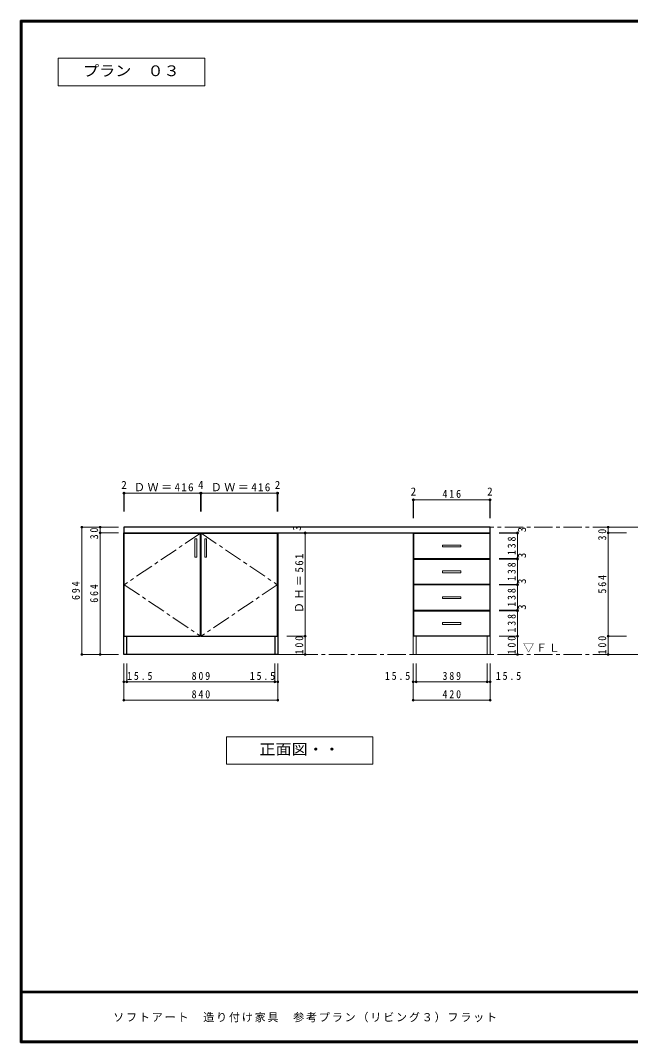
# Model space of a CAD drawing. Units: millimetres at full size, sheet at 1:20. Extents: x -4000 to 3800, y -2865 to 2783.
# Drawn here: x -4000 to -668, y -2797 to 2783 of the extents above; entities that cross this region are included whole.
import ezdxf
from ezdxf.enums import TextEntityAlignment as Align

# ---------------------------------------------------------------- set-up
doc = ezdxf.new("R2010")
doc.units = ezdxf.units.MM
doc.header["$LTSCALE"] = 20
doc.header["$PDMODE"] = 32
doc.header["$PDSIZE"] = 10
doc.linetypes.add('CHAIN1', pattern=[8, 5, -1, 1, -1])
for name, color, linetype, lineweight in [('0-1_本体', 2, 'Continuous', 35), ('0-2_扉', 3, 'Continuous', 25), ('0-6_桟木', 2, 'Continuous', 35), ('0-7_', 7, 'Continuous', 18), ('0-A_文字', 7, 'Continuous', 18), ('0-B_寸法', 7, 'Continuous', 9), ('1-3_扉仕上', 7, 'Continuous', 18), ('F-1_枠', 6, 'Continuous', 40)]:
    doc.layers.add(name, color=color, linetype=linetype, lineweight=lineweight)
doc.layers.add('F-A_文字', color=7, linetype='Continuous')
doc.styles.add('ＭＳ ゴシック', font='')
doc.styles.get('ＭＳ ゴシック').set_extended_font_data('MS Gothic')

msp = doc.modelspace()

# ---------------------------------------------------------------- linework, layer by layer
at = {"layer": '0-1_本体', "color": 6, "lineweight": 40}
msp.add_line((-4000, 2776.67), (3800, 2776.67), dxfattribs=at)
at = {"layer": '0-1_本体', "color": 3, "lineweight": 25}
for p, q in [((-3435.2, -13.53), (-2595.2, -13.53)), ((-3435.2, -677.53), (-3435.2, -13.53)), ((-3419.7, -677.53), (-3419.7, -577.53)), ((-2610.7, -577.53), (-2610.7, -677.53))]:
    msp.add_line(p, q, dxfattribs=at)
at = {"layer": '0-1_本体', "color": 7, "lineweight": 18}
for p, q in [((-1855.2, -13.53), (-1855.2, -677.53)), ((-1435.2, -13.53), (-1855.2, -13.53)), ((-1435.2, -677.53), (-1435.2, -13.53)), ((-1839.7, -577.53), (-1839.7, -677.53)), ((-1450.7, -577.53), (-1450.7, -677.53)), ((-1855.2, -677.53), (-1435.2, -677.53))]:
    msp.add_line(p, q, dxfattribs=at)
at = {"layer": '0-1_本体', "color": 3, "lineweight": 25}
msp.add_lwpolyline([(-2595.2, -13.53), (-2595.2, -677.53), (-3435.2, -677.53)], dxfattribs=at)
at = {"layer": '0-2_扉'}
for p, q in [((-3433.2, -577.53), (-3433.2, -16.53)), ((-3433.2, -16.53), (-3017.2, -16.53)), ((-3017.2, -577.53), (-3017.2, -16.53)), ((-2597.2, -16.53), (-2597.2, -577.53)), ((-1853.2, -16.53), (-1853.2, -154.53)), ((-1853.2, -16.53), (-1437.2, -16.53)), ((-1437.2, -16.53), (-1437.2, -154.53)), ((-1853.2, -154.53), (-1437.2, -154.53)), ((-1853.2, -157.53), (-1853.2, -295.53)), ((-1853.2, -157.53), (-1437.2, -157.53)), ((-1437.2, -157.53), (-1437.2, -295.53)), ((-1437.2, -295.53), (-1853.2, -295.53)), ((-1853.2, -298.53), (-1853.2, -436.53)), ((-1437.2, -298.53), (-1853.2, -298.53)), ((-1437.2, -298.53), (-1437.2, -436.53)), ((-1853.2, -436.53), (-1437.2, -436.53)), ((-1853.2, -439.53), (-1853.2, -577.53)), ((-1853.2, -439.53), (-1437.2, -439.53)), ((-1437.2, -439.53), (-1437.2, -577.53)), ((-3433.2, -577.53), (-3017.2, -577.53)), ((-3013.2, -577.53), (-2597.2, -577.53)), ((-1437.2, -577.53), (-1853.2, -577.53))]:
    msp.add_line(p, q, dxfattribs=at)
at = {"layer": '0-2_扉', "color": 4, "linetype": 'CHAIN1', "lineweight": 9}
for points in [[(-3017.2, -16.53), (-3433.2, -297.03), (-3017.2, -577.53)], [(-3013.2, -16.53), (-2597.2, -297.03), (-3013.2, -577.53)]]:
    msp.add_lwpolyline(points, dxfattribs=at)
at = {"layer": '0-2_扉'}
msp.add_lwpolyline([(-3013.2, -577.53), (-3013.2, -16.53), (-2597.2, -16.53)], dxfattribs=at)
at = {"layer": '0-6_桟木', "color": 3, "lineweight": 25}
for p, q in [((-3435.2, 16.47), (-3435.2, -13.53)), ((-1435.2, 16.47), (-3435.2, 16.47)), ((-1435.2, -13.53), (-1435.2, 16.47)), ((-3435.2, -13.53), (-1435.2, -13.53))]:
    msp.add_line(p, q, dxfattribs=at)
at = {"layer": '0-7_'}
for points in [[(-1695.2, -90.53), (-1595.2, -90.53), (-1595.2, -80.53), (-1695.2, -80.53)], [(-1695.2, -231.53), (-1595.2, -231.53), (-1595.2, -221.53), (-1695.2, -221.53)], [(-1695.2, -372.53), (-1595.2, -372.53), (-1595.2, -362.53), (-1695.2, -362.53)], [(-1695.2, -513.53), (-1595.2, -513.53), (-1595.2, -503.53), (-1695.2, -503.53)]]:
    msp.add_lwpolyline(points, close=True, dxfattribs=at)
at = {"layer": '0-A_文字'}
for p, q in [((-2993.33, 2576.67), (-3793.33, 2576.67)), ((-3793.33, 2576.67), (-3793.33, 2426.67)), ((-2993.33, 2426.67), (-2993.33, 2576.67)), ((-3793.33, 2426.67), (-2993.33, 2426.67))]:
    msp.add_line(p, q, dxfattribs=at)
at = {"layer": '0-A_文字', "linetype": 'CHAIN1'}
for p, q in [((-3435.2, 16.47), (3335.2, 16.47)), ((-3435.2, -677.53), (3335.2, -677.53))]:
    msp.add_line(p, q, dxfattribs=at)
at = {"layer": '0-A_文字'}
msp.add_lwpolyline([(-2875.2, -1277.53), (-2075.2, -1277.53), (-2075.2, -1127.53), (-2875.2, -1127.53)], close=True, dxfattribs=at)
at = {"layer": '0-B_寸法', "color": 4}
for p, q in [((-3435.2, 202.47), (-3433.2, 202.47)), ((-3435.2, 202.47), (-3435.2, 102.47)), ((-3433.2, 202.47), (-3433.2, 102.47)), ((-3433.2, 202.47), (-3017.2, 202.47)), ((-3017.2, 202.47), (-3017.2, 102.47)), ((-3017.2, 202.47), (-3013.2, 202.47)), ((-3013.2, 202.47), (-3013.2, 102.47)), ((-3013.2, 202.47), (-2597.2, 202.47)), ((-2597.2, 202.47), (-2597.2, 102.47)), ((-2597.2, 202.47), (-2595.2, 202.47)), ((-2595.2, 202.47), (-2595.2, 102.47)), ((-1855.2, 166.47), (-1855.2, 66.47)), ((-1855.2, 166.47), (-1853.2, 166.47)), ((-1853.2, 166.47), (-1853.2, 66.47)), ((-1853.2, 166.47), (-1437.2, 166.47)), ((-1437.2, 166.47), (-1437.2, 66.47)), ((-1437.2, 166.47), (-1435.2, 166.47)), ((-1435.2, 166.47), (-1435.2, 66.47)), ((-3665.2, 16.47), (-3465.2, 16.47)), ((-3665.2, -677.53), (-3665.2, 16.47)), ((-3565.2, -13.53), (-3565.2, 16.47)), ((-790.8, -13.53), (-790.8, 16.47)), ((-790.8, 16.47), (-690.8, 16.47)), ((-3565.2, -677.53), (-3565.2, -13.53)), ((-3565.2, -13.53), (-3465.2, -13.53)), ((-2445.2, -13.53), (-2545.2, -13.53)), ((-2445.2, -16.53), (-2545.2, -16.53)), ((-2445.2, -13.53), (-2445.2, -16.53)), ((-2445.2, -16.53), (-2445.2, -577.53)), ((-1285.2, -13.53), (-1385.2, -13.53)), ((-1285.2, -16.53), (-1385.2, -16.53)), ((-1285.2, -16.53), (-1285.2, -13.53)), ((-1285.2, -154.53), (-1285.2, -16.53)), ((-790.8, -13.53), (-790.8, -577.53)), ((-790.8, -13.53), (-690.8, -13.53)), ((-1285.2, -154.53), (-1385.2, -154.53)), ((-1285.2, -157.53), (-1385.2, -157.53)), ((-1285.2, -157.53), (-1285.2, -154.53)), ((-1285.2, -295.53), (-1285.2, -157.53)), ((-1285.2, -295.53), (-1385.2, -295.53)), ((-1285.2, -298.53), (-1385.2, -298.53)), ((-1285.2, -298.53), (-1285.2, -295.53)), ((-1285.2, -436.53), (-1285.2, -298.53)), ((-1285.2, -436.53), (-1385.2, -436.53)), ((-1285.2, -439.53), (-1385.2, -439.53)), ((-1285.2, -439.53), (-1285.2, -436.53)), ((-1285.2, -577.53), (-1285.2, -439.53)), ((-2445.2, -577.53), (-2545.2, -577.53)), ((-2445.2, -577.53), (-2445.2, -677.53)), ((-1285.2, -577.53), (-1385.2, -577.53)), ((-1285.2, -677.53), (-1285.2, -577.53)), ((-790.8, -577.53), (-690.8, -577.53)), ((-790.8, -577.53), (-790.8, -677.53)), ((-3665.2, -677.53), (-3465.2, -677.53)), ((-2445.2, -677.53), (-2545.2, -677.53)), ((-1285.2, -677.53), (-1385.2, -677.53)), ((-790.8, -677.53), (-690.8, -677.53)), ((-3435.2, -927.53), (-3435.2, -727.53)), ((-3419.7, -827.53), (-3419.7, -727.53)), ((-2610.7, -827.53), (-2610.7, -727.53)), ((-2595.2, -927.53), (-2595.2, -727.53)), ((-1855.2, -827.53), (-1855.2, -727.53)), ((-1839.7, -827.53), (-1839.7, -727.53)), ((-1450.7, -827.53), (-1450.7, -727.53)), ((-1435.2, -927.53), (-1435.2, -727.53)), ((-3435.2, -827.53), (-3419.7, -827.53)), ((-3419.7, -827.53), (-2610.7, -827.53)), ((-2610.7, -827.53), (-2595.2, -827.53)), ((-1855.2, -827.53), (-1839.7, -827.53)), ((-1855.2, -927.53), (-1855.2, -827.53)), ((-1839.7, -827.53), (-1450.7, -827.53)), ((-1450.7, -827.53), (-1435.2, -827.53)), ((-3435.2, -927.53), (-2595.2, -927.53)), ((-1855.2, -927.53), (-1435.2, -927.53))]:
    msp.add_line(p, q, dxfattribs=at)
at = {"layer": '0-B_寸法'}
for p in [(-3435.2, 202.47), (-3433.2, 202.47), (-3017.2, 202.47), (-3013.2, 202.47), (-2597.2, 202.47), (-2595.2, 202.47), (-1855.2, 166.47), (-1853.2, 166.47), (-1437.2, 166.47), (-1435.2, 166.47), (-3665.2, 16.47), (-3565.2, 16.47), (-790.8, 16.47), (-3565.2, -13.53), (-2445.2, -13.53), (-2445.2, -16.53), (-1285.2, -13.53), (-1285.2, -16.53), (-790.8, -13.53), (-1285.2, -154.53), (-1285.2, -157.53), (-1285.2, -295.53), (-1285.2, -298.53), (-1285.2, -436.53), (-1285.2, -439.53), (-2445.2, -577.53), (-1285.2, -577.53), (-790.8, -577.53), (-3665.2, -677.53), (-3565.2, -677.53), (-2445.2, -677.53), (-1285.2, -677.53), (-790.8, -677.53), (-3435.2, -827.53), (-3419.7, -827.53), (-2610.7, -827.53), (-2595.2, -827.53), (-1855.2, -827.53), (-1839.7, -827.53), (-1450.7, -827.53), (-1435.2, -827.53), (-3435.2, -927.53), (-2595.2, -927.53), (-1855.2, -927.53), (-1435.2, -927.53)]:
    msp.add_point(p, dxfattribs=at)
at = {"layer": '1-3_扉仕上'}
for points in [[(-3047.2, -146.53), (-3037.2, -146.53), (-3037.2, -46.53), (-3047.2, -46.53)], [(-2993.2, -146.53), (-2983.2, -146.53), (-2983.2, -46.53), (-2993.2, -46.53)]]:
    msp.add_lwpolyline(points, close=True, dxfattribs=at)
at = {"layer": 'F-1_枠'}
for p, q in [((-4000, 2783.33), (3800, 2783.33)), ((-4000, 2783.33), (-4000, -2796.67)), ((-4000, 2780), (3800, 2780)), ((-4000, 2776.67), (3800, 2776.67)), ((-3996.67, 2783.33), (-3996.67, -2796.67)), ((-3993.33, 2783.33), (-3993.33, -2796.67)), ((3800, -2520), (-4000, -2520)), ((3800, -2523.33), (-4000, -2523.33)), ((3800, -2790), (-4000, -2790)), ((3800, -2793.33), (-4000, -2793.33)), ((3800, -2796.67), (-4000, -2796.67))]:
    msp.add_line(p, q, dxfattribs=at)

# ---------------------------------------------------------------- texts
at = {"layer": '0-A_文字', "style": 'ＭＳ ゴシック', "width": 1.1}
for s, p in [('プラン\u3000０３', (-3658.33, 2461.67)), ('正面図・・', (-2695.2, -1242.53))]:
    msp.add_text(s, height=58.65, dxfattribs=at).set_placement(p, align=Align.BOTTOM_LEFT)
at = {"layer": '0-A_文字', "insert": (-1255.2, -667.53), "char_height": 43.99, "attachment_point": 7, "style": 'ＭＳ ゴシック'}
msp.add_mtext('\\T1.17;▽ＦＬ', dxfattribs=at)
at = {"layer": '0-B_寸法', "style": 'ＭＳ ゴシック'}
for s, p in [('2', (-3449.2, 212.47)), ('4', (-3030.2, 212.47)), ('2', (-2611.2, 212.47)), ('2', (-1869.2, 176.47)), ('2', (-1451.2, 176.47))]:
    msp.add_text(s, height=43.99, dxfattribs=at).set_placement(p, align=Align.BOTTOM_LEFT)
for p in [(-2455.2, -3.34), (-1226.43, -11.53), (-1226.43, -152.53), (-1226.43, -293.53), (-1226.43, -434.53)]:
    msp.add_text('3', height=43.99, rotation=90, dxfattribs=at).set_placement(p, align=Align.BOTTOM_LEFT)
at = {"layer": '0-B_寸法', "char_height": 43.99, "attachment_point": 7, "style": 'ＭＳ ゴシック'}
for s, insert in [('\\T1.23;ＤＷ＝416', (-3379.7, 212.47)), ('\\T1.23;ＤＷ＝416', (-2960.7, 212.47)), ('\\T1.38;\\W0.9;416', (-1695.2, 176.47)), ('\\T1.38;\\W0.9;15.5', (-3417.7, -817.53)), ('\\T1.38;\\W0.9;809', (-3065.2, -817.53)), ('\\T1.38;\\W0.9;15.5', (-2747.7, -817.53)), ('\\T1.38;\\W0.9;15.5', (-2009.94, -817.53)), ('\\T1.38;\\W0.9;389', (-1695.2, -817.53)), ('\\T1.38;\\W0.9;15.5', (-1404.13, -817.53)), ('\\T1.38;\\W0.9;840', (-3065.2, -917.53)), ('\\T1.38;\\W0.9;420', (-1695.2, -917.53))]:
    msp.add_mtext(s, dxfattribs=dict(at, insert=insert))
at = {"layer": '0-B_寸法', "char_height": 43.99, "attachment_point": 7, "rotation": 90, "style": 'ＭＳ ゴシック'}
for s, insert in [('\\T1.36;\\W0.9;30', (-3575.2, -49.2)), ('\\T1.36;\\W0.9;30', (-800.8, -55.54)), ('\\T1.38;\\W0.9;138', (-1295.2, -135.53)), ('\\T1.23;ＤＨ＝561', (-2455.2, -452.03)), ('\\T1.38;\\W0.9;138', (-1295.2, -276.53)), ('\\T1.38;\\W0.9;564', (-800.8, -345.53)), ('\\T1.38;\\W0.9;694', (-3675.2, -380.53)), ('\\T1.38;\\W0.9;664', (-3575.2, -395.53)), ('\\T1.38;\\W0.9;138', (-1295.2, -417.53)), ('\\T1.38;\\W0.9;138', (-1295.2, -558.53)), ('\\T1.38;\\W0.9;100', (-2455.2, -677.53)), ('\\T1.38;\\W0.9;100', (-1295.2, -677.53)), ('\\T1.38;\\W0.9;100', (-800.8, -677.53))]:
    msp.add_mtext(s, dxfattribs=dict(at, insert=insert))
at = {"layer": 'F-A_文字', "insert": (-3493.33, -2686.67), "char_height": 43.99, "attachment_point": 7, "style": 'ＭＳ ゴシック'}
msp.add_mtext('\\T1.17;ソフトアート\u3000造り付け家具\u3000参考プラン（リビング３）フラット', dxfattribs=at)

doc.saveas('drawing.dxf')
